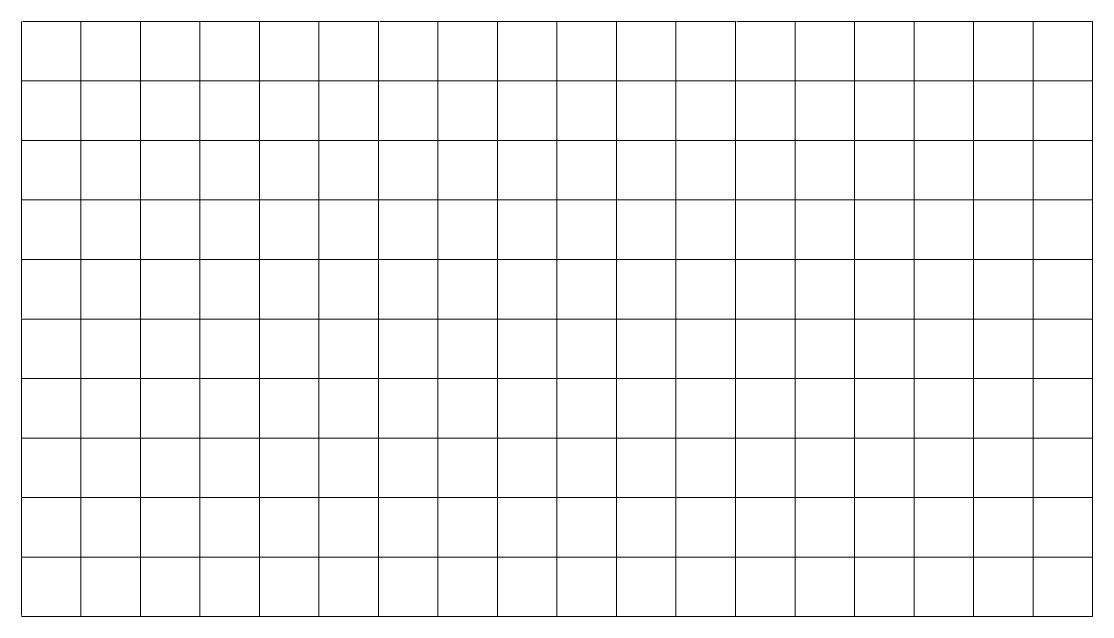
# Model space of a CAD drawing. Header units: inches. Extents: x 46 to 10846, y 5 to 6005.
import ezdxf

# ---------------------------------------------------------------- set-up
doc = ezdxf.new("R2010")
doc.units = ezdxf.units.IN
doc.header["$MEASUREMENT"] = 0
doc.layers.add('地面', color=7, linetype='Continuous', lineweight=20, true_color=0xc0c0c0)

# ---------------------------------------------------------------- blocks, each defined once
blk = doc.blocks.new('客厅地砖')
at = {"layer": '地面', "ltscale": 124.587116}
for p, q in [((46, 3015), (46, 6003)), ((46, 4805), (46, 6003)), ((60, 6005), (3646, 6005)), ((60, 6005), (3646, 6005)), ((646, 3005), (646, 6005)), ((1246, 3005), (1246, 6005)), ((1846, 3005), (1846, 6005)), ((2446, 3005), (2446, 6005)), ((2446, 3005), (2446, 6005)), ((3046, 3005), (3046, 6005)), ((3646, 3005), (3646, 6005)), ((3646, 3015), (3646, 6003)), ((3646, 4805), (3646, 6003)), ((3660, 6005), (7246, 6005)), ((3660, 6005), (7246, 6005)), ((4246, 3005), (4246, 6005)), ((4846, 3005), (4846, 6005)), ((5446, 3005), (5446, 6005)), ((6046, 3005), (6046, 6005)), ((6046, 3005), (6046, 6005)), ((6646, 3005), (6646, 6005)), ((7246, 3005), (7246, 6005)), ((7246, 3015), (7246, 6003)), ((7246, 4805), (7246, 6003)), ((7260, 6005), (10846, 6005)), ((7260, 6005), (10846, 6005)), ((7846, 3005), (7846, 6005)), ((8446, 3005), (8446, 6005)), ((9046, 3005), (9046, 6005)), ((9646, 3005), (9646, 6005)), ((9646, 3005), (9646, 6005)), ((10246, 3005), (10246, 6005)), ((10846, 3005), (10846, 6005)), ((46, 5405), (3646, 5405)), ((46, 5405), (3646, 5405)), ((3046, 3005), (3046, 5405)), ((3646, 3005), (3646, 5405)), ((3646, 5405), (7246, 5405)), ((3646, 5405), (7246, 5405)), ((6646, 3005), (6646, 5405)), ((7246, 3005), (7246, 5405)), ((7246, 5405), (10846, 5405)), ((7246, 5405), (10846, 5405)), ((10246, 3005), (10246, 5405)), ((10846, 3005), (10846, 5405)), ((46, 4805), (3646, 4805)), ((46, 4805), (3646, 4805)), ((3646, 4805), (7246, 4805)), ((3646, 4805), (7246, 4805)), ((7246, 4805), (10846, 4805)), ((7246, 4805), (10846, 4805)), ((46, 4205), (3646, 4205)), ((46, 3015), (46, 4205)), ((46, 4205), (3646, 4205)), ((3646, 4205), (7246, 4205)), ((3646, 3015), (3646, 4205)), ((3646, 4205), (7246, 4205)), ((7246, 4205), (10846, 4205)), ((7246, 3015), (7246, 4205)), ((7246, 4205), (10846, 4205)), ((46, 3605), (3646, 3605)), ((3646, 3605), (7246, 3605)), ((7246, 3605), (10846, 3605)), ((46, 15), (46, 3003)), ((46, 1805), (46, 3003)), ((47, 3005), (3646, 3005)), ((47, 3005), (3646, 3005)), ((60, 3005), (3646, 3005)), ((60, 3005), (3646, 3005)), ((646, 5), (646, 3005)), ((1246, 5), (1246, 3005)), ((1846, 5), (1846, 3005)), ((2446, 5), (2446, 3005)), ((2446, 5), (2446, 3005)), ((3046, 5), (3046, 3005)), ((3646, 5), (3646, 3005)), ((3646, 15), (3646, 3003)), ((3646, 1805), (3646, 3003)), ((3647, 3005), (7246, 3005)), ((3647, 3005), (7246, 3005)), ((3660, 3005), (7246, 3005)), ((3660, 3005), (7246, 3005)), ((4246, 5), (4246, 3005)), ((4846, 5), (4846, 3005)), ((5446, 5), (5446, 3005)), ((6046, 5), (6046, 3005)), ((6046, 5), (6046, 3005)), ((6646, 5), (6646, 3005)), ((7246, 5), (7246, 3005)), ((7246, 15), (7246, 3003)), ((7246, 1805), (7246, 3003)), ((7247, 3005), (10846, 3005)), ((7247, 3005), (10846, 3005)), ((7260, 3005), (10846, 3005)), ((7260, 3005), (10846, 3005)), ((7846, 5), (7846, 3005)), ((8446, 5), (8446, 3005)), ((9046, 5), (9046, 3005)), ((9646, 5), (9646, 3005)), ((9646, 5), (9646, 3005)), ((10246, 5), (10246, 3005)), ((10846, 5), (10846, 3005)), ((46, 2405), (3646, 2405)), ((46, 2405), (3646, 2405)), ((3046, 5), (3046, 2405)), ((3646, 5), (3646, 2405)), ((3646, 2405), (7246, 2405)), ((3646, 2405), (7246, 2405)), ((6646, 5), (6646, 2405)), ((7246, 5), (7246, 2405)), ((7246, 2405), (10846, 2405)), ((7246, 2405), (10846, 2405)), ((10246, 5), (10246, 2405)), ((10846, 5), (10846, 2405)), ((46, 1805), (3646, 1805)), ((46, 1805), (3646, 1805)), ((3646, 1805), (7246, 1805)), ((3646, 1805), (7246, 1805)), ((7246, 1805), (10846, 1805)), ((7246, 1805), (10846, 1805)), ((46, 1205), (3646, 1205)), ((46, 15), (46, 1205)), ((46, 1205), (3646, 1205)), ((3646, 1205), (7246, 1205)), ((3646, 15), (3646, 1205)), ((3646, 1205), (7246, 1205)), ((7246, 1205), (10846, 1205)), ((7246, 15), (7246, 1205)), ((7246, 1205), (10846, 1205)), ((46, 605), (3646, 605)), ((3646, 605), (7246, 605)), ((7246, 605), (10846, 605)), ((47, 5), (3646, 5)), ((47, 5), (3646, 5)), ((3647, 5), (7246, 5)), ((3647, 5), (7246, 5)), ((7247, 5), (10846, 5)), ((7247, 5), (10846, 5))]:
    blk.add_line(p, q, dxfattribs=at)

msp = doc.modelspace()

# ---------------------------------------------------------------- block references
msp.add_blockref('客厅地砖', (0, 0))

doc.saveas('drawing.dxf')
